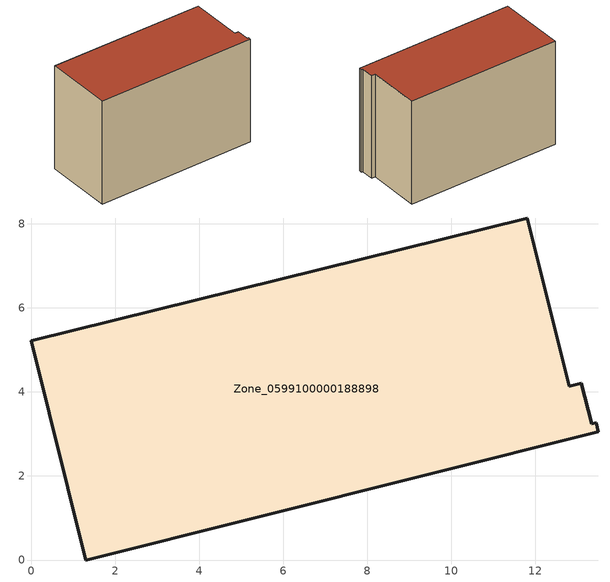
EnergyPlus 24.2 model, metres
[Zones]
Zone_0599100000188898
 floor ground (C_G): 12.81,4.14 13.1,4.21 13.35,3.24 13.45,3.26 13.51,3.05 1.3,0 0,5.22 11.81,8.14 z0
 wall outside (C_F): 1.3,0 13.51,3.05 13.45,3.26 13.35,3.24 13.1,4.21 12.81,4.14 11.81,8.14 0,5.22 1.3,0 z0:8.39
 roof outside (C_R): 11.81,8.14 0,5.22 1.3,0 13.51,3.05 13.45,3.26 13.35,3.24 13.1,4.21 12.81,4.14 z8.39
[BUILDING]
Pand.0599100000188898: North Axis=0; Terrain=City; Loads Convergence Tolerance Value=0.04; Temperature Convergence Tolerance Value=0.4; Solar Distribution=FullExterior; Maximum Number of Warmup Days=25; Minimum Number of Warmup Days=1
[Site:Location]
Rotterdam.The.Hague.AP_ZH_NLD Design_Conditions: Latitude=51.96; Longitude=4.45; Time Zone=1; Elevation=-4.5
[SITE:GROUNDTEMPERATURE:BUILDINGSURFACE]
18, 18, 18, 18, 18, 18, 18, 18, 18, 18, 18, 18
[MATERIAL] Thermal Absorptance=0.9; Solar Absorptance=0.7; Visible Absorptance=0.7
Name | Roughness | Thickness | Conductivity | Density | Specific Heat
G.TC.1975-1991 | MediumSmooth | 0.15 | 0.288461 | 540 | 1210
F.TC.1975-1991 | Rough | 0.3 | 0.230769 | 1920 | 840
R.TC.1975-1991 | MediumRough | 0.2 | 0.153846 | 1500 | 1000
[CONSTRUCTION]
C_G: G.TC.1975-1991
C_F: F.TC.1975-1991
C_R: R.TC.1975-1991
[ZONE]
Zone_0599100000188898: Type=1; Multiplier=1; Ceiling Height=Autocalculate; Volume=Autocalculate; Floor Area=autocalculate; Part of Total Floor Area=Yes
[ZONEINFILTRATION:DESIGNFLOWRATE]
Infil_Zone_0599100000188898: Zone or ZoneList or Space or SpaceList=Zone_0599100000188898; Schedule=AlwaysOn; Design Flow Rate Calculation Method=Flow/Area; Flow Rate per Floor Area=0.003; Constant Term Coefficient=1; Temperature Term Coefficient=0; Velocity Term Coefficient=0; Velocity Squared Term Coefficient=0
[HVACTEMPLATE:ZONE:IDEALLOADSAIRSYSTEM]
Zone_0599100000188898: Maximum Heating Supply Air Temperature=50; Minimum Cooling Supply Air Temperature=13; Maximum Heating Supply Air Humidity Ratio=0.0156; Minimum Cooling Supply Air Humidity Ratio=0.0077; Heating Limit=NoLimit; Cooling Limit=NoLimit; Dehumidification Control Type=ConstantSensibleHeatRatio; Cooling Sensible Heat Ratio=0.7; Dehumidification Setpoint=60; Humidification Control Type=None; Humidification Setpoint=30; Outdoor Air Method=None; Outdoor Air Flow Rate per Person=0.00944; Outdoor Air Flow Rate per Zone Floor Area=0; Outdoor Air Flow Rate per Zone=0; Demand Controlled Ventilation Type=None; Outdoor Air Economizer Type=NoEconomizer; Heat Recovery Type=None; Sensible Heat Recovery Effectiveness=0.7; Latent Heat Recovery Effectiveness=0.65
[ZONECONTROL:THERMOSTAT]
ThermostatControl_Zone_0599100000188898: Zone or ZoneList=Zone_0599100000188898; Control Type Schedule=DualSetpointControlType; Control 1=Thermostat_Zone_0599100000188898; Temperature Difference Between Cutout And Setpoint=0
[THERMOSTATSETPOINT:DUALSETPOINT]
Thermostat_Zone_0599100000188898: Heating Setpoint Temperature Schedule=HeatingSetpoint_Zone_0599100000188898; Cooling Setpoint Temperature Schedule=CoolingSetpoint_Zone_0599100000188898
[SCHEDULE:COMPACT]
HeatingSetpoint_Zone_0599100000188898: Through: 12/31, For: AllDays, Until: 24:00, 21
CoolingSetpoint_Zone_0599100000188898: Through: 12/31, For: AllDays, Until: 24:00, 24
DualSetpointControlType: Through: 12/31, For: AllDays, Until: 24:00, 4
AlwaysOn: Through: 12/31, For: AllDays, Until: 24:00, 1
